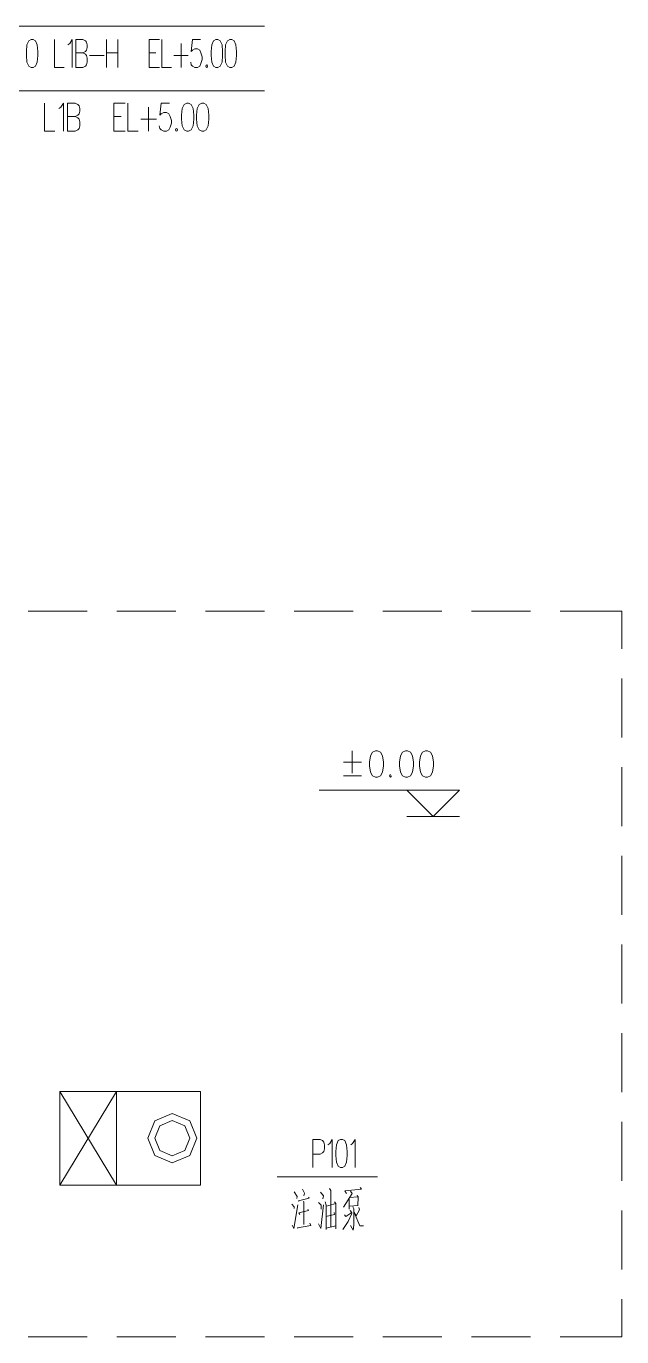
# Model space of a CAD drawing. Header units: millimetres. Extents: x 210 to 63265, y -7201 to 22496.
# Drawn here: x 55222 to 57766, y 9073 to 14671 of the extents above; entities that cross this region are included whole.
import ezdxf

# ---------------------------------------------------------------- set-up
doc = ezdxf.new("R2010")
doc.units = ezdxf.units.MM

msp = doc.modelspace()

# ---------------------------------------------------------------- linework, layer by layer
at = {"color": 0, "lineweight": 0}
for points in [[(54312.8, 14671.4), (56239.9, 14671.4)], [(55343.4, 14614.9), (55343.4, 14495), (55384.6, 14495)], [(55400.2, 14592.2), (55407.9, 14597.7), (55418, 14614.9), (55418, 14495)], [(55433.4, 14495), (55433.4, 14614.9), (55464.4, 14614.9), (55474.6, 14609.2), (55479.8, 14603.4), (55482.4, 14592.2), (55482.4, 14580.7), (55479.8, 14569.3), (55474.6, 14563.5), (55464.4, 14557.8), (55433.4, 14557.8)], [(55564.6, 14495), (55564.6, 14614.9)], [(55613.6, 14614.9), (55613.6, 14495)], [(55747.2, 14495), (55747.2, 14614.9), (55790.9, 14614.9)], [(55801.2, 14614.9), (55801.2, 14495), (55842.4, 14495)], [(55965.8, 14614.9), (55932.4, 14614.9), (55927.2, 14563.5), (55932.4, 14569.3), (55942.6, 14575), (55952.9, 14575), (55963.1, 14569.3), (55968.3, 14557.8), (55973.5, 14540.6), (55973.5, 14529.2), (55968.3, 14512), (55963.1, 14500.8), (55952.9, 14495), (55942.6, 14495), (55932.4, 14500.8), (55927.2, 14506.3), (55924.7, 14517.7)], [(55464.4, 14557.8), (55474.6, 14552.1), (55479.8, 14546.4), (55482.4, 14534.9), (55482.4, 14517.7), (55479.8, 14506.3), (55474.6, 14500.8), (55464.4, 14495), (55433.4, 14495)], [(55564.6, 14557.8), (55613.6, 14557.8)], [(55747.2, 14557.8), (55775.5, 14557.8)], [(55883.5, 14597.7), (55883.5, 14495)], [(55492.6, 14546.4), (55554.4, 14546.4)], [(55852.6, 14546.4), (55914.3, 14546.4)], [(55747.2, 14495), (55790.9, 14495)], [(54312.8, 14395.7), (56239.9, 14395.7)], [(55299.8, 14343.1), (55299.8, 14223.1), (55344.5, 14223.1)], [(55361.3, 14320.2), (55369.7, 14326), (55380.8, 14343.1), (55380.8, 14223.1)], [(55397.7, 14223.1), (55397.7, 14343.1), (55431.3, 14343.1), (55442.6, 14337.4), (55448.1, 14331.7), (55451, 14320.2), (55451, 14309), (55448.1, 14297.5), (55442.6, 14291.8), (55431.3, 14286.1), (55397.7, 14286.1)], [(55596.6, 14223.1), (55596.6, 14343.1), (55644.2, 14343.1)], [(55655.3, 14343.1), (55655.3, 14223.1), (55700.2, 14223.1)], [(55834.5, 14343.1), (55798, 14343.1), (55792.5, 14291.8), (55798, 14297.5), (55809.3, 14303.3), (55820.6, 14303.3), (55831.6, 14297.5), (55837.2, 14286.1), (55842.9, 14268.9), (55842.9, 14257.5), (55837.2, 14240.3), (55831.6, 14228.8), (55820.6, 14223.1), (55809.3, 14223.1), (55798, 14228.8), (55792.5, 14234.6), (55789.6, 14246)], [(55431.3, 14286.1), (55442.6, 14280.4), (55448.1, 14274.6), (55451, 14263.2), (55451, 14246), (55448.1, 14234.6), (55442.6, 14228.8), (55431.3, 14223.1), (55397.7, 14223.1)], [(55596.6, 14286.1), (55627.4, 14286.1)], [(55744.9, 14326), (55744.9, 14223.1)], [(55596.6, 14223.1), (55644.2, 14223.1)], [(55711.3, 14274.6), (55778.5, 14274.6)], [(55230.4, 12173), (55482.8, 12173)], [(55609.1, 12173), (55861.5, 12173)], [(55987.8, 12173), (56240.2, 12173)], [(56366.5, 12173), (56619, 12173)], [(56745.3, 12173), (56997.7, 12173)], [(57124, 12173), (57376.4, 12173)], [(57502.7, 12173), (57765.7, 12173)], [(57765.7, 12173), (57765.7, 12011.8)], [(57765.7, 11885.5), (57765.7, 11633.1)], [(56614.8, 11576.6), (56614.8, 11480.1)], [(56576.4, 11528.3), (56653.5, 11528.3)], [(57765.7, 11506.8), (57765.7, 11254.4)], [(56576.4, 11469.4), (56653.5, 11469.4)], [(56777.8, 11474.8), (56773.5, 11469.4), (56777.8, 11464), (56782.1, 11469.4)], [(57073, 11408.9), (56473, 11408.9)], [(56960.5, 11296.4), (56847.9, 11408.9)], [(56960.5, 11296.4), (57073, 11408.9)], [(57073, 11296.4), (56847.9, 11296.4)], [(57765.7, 11128.1), (57765.7, 10875.7)], [(57765.7, 10749.4), (57765.7, 10496.9)], [(57765.7, 10370.6), (57765.7, 10118.2)], [(55366, 10121.4), (55965.8, 10121.4)], [(55366, 10121.4), (55965.8, 10121.4)], [(55607.7, 10121.4), (55366, 9721.6)], [(55607.7, 9721.6), (55366, 10121.4)], [(55607.7, 10121.4), (55366, 9721.6)], [(55607.7, 9721.6), (55366, 10121.4)], [(55366, 9721.6), (55366, 10121.4)], [(55366, 9721.6), (55366, 10121.4)], [(55366, 10121.4), (55965.8, 10121.4)], [(55366, 10121.4), (55965.8, 10121.4)], [(55607.7, 9721.6), (55366, 10121.4)], [(55607.7, 10121.4), (55366, 9721.6)], [(55607.7, 9721.6), (55366, 10121.4)], [(55607.7, 10121.4), (55366, 9721.6)], [(55366, 10121.4), (55366, 9721.6)], [(55366, 10121.4), (55366, 9721.6)], [(55607.7, 9721.6), (55607.7, 10121.4)], [(55607.7, 9721.6), (55607.7, 10121.4)], [(55607.7, 10121.4), (55607.7, 9721.6)], [(55607.7, 10121.4), (55607.7, 9721.6)], [(55965.8, 10121.4), (55965.8, 9721.6)], [(55965.8, 10121.4), (55965.8, 9726.4)], [(55965.8, 9721.6), (55965.8, 10121.4)], [(55965.8, 9721.6), (55965.8, 10116.4)], [(57765.7, 9991.9), (57765.7, 9739.5)], [(56446.5, 9796.7), (56446.5, 9916.6), (56477.3, 9916.6), (56487.7, 9911.1), (56492.7, 9905.3), (56495.3, 9893.9), (56495.3, 9876.7), (56492.7, 9865.3), (56487.7, 9859.5), (56477.3, 9853.8), (56446.5, 9853.8)], [(56510.7, 9893.9), (56518.4, 9899.6), (56528.8, 9916.6), (56528.8, 9796.7)], [(56608.4, 9893.9), (56616.1, 9899.6), (56626.5, 9916.6), (56626.5, 9796.7)], [(56722.4, 9756.7), (56293.2, 9756.7)], [(55366, 9721.6), (55965.8, 9721.6)], [(55366, 9721.6), (55965.8, 9721.6)], [(55366, 9721.6), (55965.8, 9721.6)], [(55366, 9721.6), (55965.8, 9721.6)], [(56366, 9692.1), (56379.1, 9673.1), (56378.2, 9663.8)], [(56410.2, 9687.4), (56401.6, 9703.2)], [(56410.2, 9687.4), (56407.5, 9674.7)], [(56479.4, 9690.5), (56491.6, 9674.7), (56489.1, 9662.2)], [(56517.5, 9706.2), (56522.7, 9698.4), (56523.6, 9542.5)], [(56607.7, 9695.3), (56614.7, 9685.8), (56577.3, 9627.5)], [(56583.4, 9696.7), (56653.5, 9703.2), (56648.3, 9711.1)], [(56583.4, 9696.7), (56590.3, 9685.8)], [(56366.9, 9629.1), (56356.5, 9640.2)], [(56358.1, 9550.4), (56365.1, 9536.3), (56382.5, 9637)], [(56366.9, 9629.1), (56366, 9621.3)], [(56386.8, 9651.1), (56385.1, 9654.3), (56430.9, 9665.3), (56427.5, 9670.1)], [(56407.5, 9649.5), (56405.9, 9652.7)], [(56407.5, 9649.5), (56407.5, 9553.5)], [(56482.1, 9635.4), (56469.9, 9646.5)], [(56480.3, 9536.3), (56491.6, 9637)], [(56482.1, 9635.4), (56481.2, 9618)], [(56502.9, 9635.4), (56498.6, 9649.5)], [(56544.4, 9643.3), (56544.4, 9534.7), (56544.4, 9547.2), (56502.9, 9537.7)], [(56502.9, 9635.4), (56502.9, 9531.4)], [(56544.4, 9643.3), (56503.8, 9630.7)], [(56601.6, 9618), (56600.7, 9660.6)], [(56602.5, 9630.7), (56639.7, 9633.8)], [(56638.8, 9671.7), (56603.4, 9668.5)], [(56621.5, 9619.6), (56617.2, 9629.1)], [(56635.4, 9676.4), (56638.8, 9671.7)], [(56639.7, 9671.7), (56635.4, 9676.4)], [(56639.7, 9671.7), (56638.8, 9632.3)], [(56390.3, 9596), (56386.8, 9602.3), (56427.5, 9613.4), (56424.9, 9618)], [(56539.2, 9596), (56502, 9586.5)], [(56539.2, 9596), (56536.7, 9603.9)], [(56587.7, 9586.5), (56612, 9603.9), (56605.9, 9613.4), (56612.9, 9599.3), (56596.4, 9566.2), (56574.8, 9531.4)], [(56587.7, 9586.5), (56581.7, 9594.4)], [(56621.5, 9619.6), (56620.6, 9550.4), (56619, 9528.4), (56607.7, 9548.8)], [(56643.1, 9625.9), (56645.8, 9615), (56630.9, 9589.8), (56622.4, 9603.9), (56647.4, 9547.2), (56662.3, 9547.2)], [(57765.7, 9613.2), (57765.7, 9360.8)], [(56380.7, 9539.3), (56437, 9548.8), (56433.6, 9558.3)], [(56380.7, 9539.3), (56381.6, 9536.3)], [(56480.3, 9536.3), (56470.8, 9555.1)], [(57765.7, 9234.5), (57765.7, 9073.3)], [(55230.4, 9073.3), (55482.8, 9073.3)], [(55609.1, 9073.3), (55861.5, 9073.3)], [(55987.8, 9073.3), (56240.2, 9073.3)], [(56366.5, 9073.3), (56619, 9073.3)], [(56745.3, 9073.3), (56997.7, 9073.3)], [(57124, 9073.3), (57376.4, 9073.3)], [(57502.7, 9073.3), (57765.7, 9073.3)]]:
    msp.add_lwpolyline(points, dxfattribs=at)
for points in [[(55222.7, 14546.4), (55222.7, 14563.5), (55225.2, 14592.2), (55232.9, 14609.2), (55243.3, 14614.9), (55251, 14614.9), (55261.2, 14609.2), (55269, 14592.2), (55271.5, 14563.5), (55271.5, 14546.4), (55269, 14517.7), (55261.2, 14500.8), (55251, 14495), (55243.3, 14495), (55232.9, 14500.8), (55225.2, 14517.7)], [(56012, 14546.4), (56012, 14563.5), (56014.7, 14592.2), (56022.3, 14609.2), (56032.5, 14614.9), (56040.2, 14614.9), (56050.6, 14609.2), (56058.3, 14592.2), (56060.8, 14563.5), (56060.8, 14546.4), (56058.3, 14517.7), (56050.6, 14500.8), (56040.2, 14495), (56032.5, 14495), (56022.3, 14500.8), (56014.7, 14517.7)], [(56071.2, 14546.4), (56071.2, 14563.5), (56073.7, 14592.2), (56081.4, 14609.2), (56091.8, 14614.9), (56099.5, 14614.9), (56109.6, 14609.2), (56117.5, 14592.2), (56120, 14563.5), (56120, 14546.4), (56117.5, 14517.7), (56109.6, 14500.8), (56099.5, 14495), (56091.8, 14495), (56081.4, 14500.8), (56073.7, 14517.7)], [(55988.9, 14500.8), (55990.5, 14496.5), (55992.8, 14494.8), (55995.2, 14496.5), (55996.6, 14500.8), (55995.2, 14504.9), (55992.8, 14506.5), (55990.5, 14504.9)], [(55885, 14274.6), (55885, 14291.8), (55887.6, 14320.2), (55896.1, 14337.4), (55907.3, 14343.1), (55915.7, 14343.1), (55926.8, 14337.4), (55935.2, 14320.2), (55938.1, 14291.8), (55938.1, 14274.6), (55935.2, 14246), (55926.8, 14228.8), (55915.7, 14223.1), (55907.3, 14223.1), (55896.1, 14228.8), (55887.6, 14246)], [(55949.2, 14274.6), (55949.2, 14291.8), (55952, 14320.2), (55960.5, 14337.4), (55971.7, 14343.1), (55980.1, 14343.1), (55991.2, 14337.4), (55999.6, 14320.2), (56002.5, 14291.8), (56002.5, 14274.6), (55999.6, 14246), (55991.2, 14228.8), (55980.1, 14223.1), (55971.7, 14223.1), (55960.5, 14228.8), (55952, 14246)], [(55859.7, 14228.8), (55861.3, 14224.7), (55863.8, 14223.1), (55866.4, 14224.7), (55868.1, 14228.8), (55866.4, 14233.1), (55863.8, 14234.7), (55861.3, 14233.1)], [(56713.4, 11576.6), (56700.5, 11571.2), (56692.1, 11555.1), (56687.8, 11528.3), (56687.8, 11512.3), (56692.1, 11485.5), (56700.5, 11469.4), (56713.4, 11464), (56722, 11464), (56734.9, 11469.4), (56743.5, 11485.5), (56747.8, 11512.3), (56747.8, 11528.3), (56743.5, 11555.1), (56734.9, 11571.2), (56722, 11576.6)], [(56842, 11576.6), (56829.2, 11571.2), (56820.6, 11555.1), (56816.3, 11528.3), (56816.3, 11512.3), (56820.6, 11485.5), (56829.2, 11469.4), (56842, 11464), (56850.6, 11464), (56863.5, 11469.4), (56872.1, 11485.5), (56876.4, 11512.3), (56876.4, 11528.3), (56872.1, 11555.1), (56863.5, 11571.2), (56850.6, 11576.6)], [(56927.7, 11576.6), (56914.8, 11571.2), (56906.3, 11555.1), (56902, 11528.3), (56902, 11512.3), (56906.3, 11485.5), (56914.8, 11469.4), (56927.7, 11464), (56936.3, 11464), (56949.2, 11469.4), (56957.8, 11485.5), (56962.1, 11512.3), (56962.1, 11528.3), (56957.8, 11555.1), (56949.2, 11571.2), (56936.3, 11576.6)], [(55740.9, 9921.4), (55771.7, 9995.7), (55846, 10026.4), (55920.2, 9995.7), (55951, 9921.4), (55920.2, 9847.2), (55846, 9816.4), (55771.7, 9847.2)], [(55740.9, 9921.4), (55771.7, 9995.7), (55846, 10026.4), (55920.2, 9995.7), (55951, 9921.4), (55920.2, 9847.2), (55846, 9816.4), (55771.7, 9847.2)], [(55740.9, 9921.4), (55771.7, 9995.7), (55846, 10026.4), (55920.2, 9995.7), (55951, 9921.4), (55920.2, 9847.2), (55846, 9816.4), (55771.7, 9847.2)], [(55740.9, 9921.4), (55771.7, 9995.7), (55846, 10026.4), (55920.2, 9995.7), (55951, 9921.4), (55920.2, 9847.2), (55846, 9816.4), (55771.7, 9847.2)], [(55770.8, 9921.4), (55792.8, 9974.6), (55846, 9996.6), (55898.9, 9974.6), (55920.9, 9921.4), (55898.9, 9868.5), (55846, 9846.5), (55792.8, 9868.5)], [(55770.8, 9921.4), (55792.8, 9974.6), (55846, 9996.6), (55898.9, 9974.6), (55920.9, 9921.4), (55898.9, 9868.5), (55846, 9846.5), (55792.8, 9868.5)], [(55770.8, 9921.4), (55792.8, 9974.6), (55846, 9996.6), (55898.9, 9974.6), (55920.9, 9921.4), (55898.9, 9868.5), (55846, 9846.5), (55792.8, 9868.5)], [(55770.8, 9921.4), (55792.8, 9974.6), (55846, 9996.6), (55898.9, 9974.6), (55920.9, 9921.4), (55898.9, 9868.5), (55846, 9846.5), (55792.8, 9868.5)], [(56544.2, 9848.1), (56544.2, 9865.3), (56546.7, 9893.9), (56554.4, 9911.1), (56564.8, 9916.6), (56572.4, 9916.6), (56582.6, 9911.1), (56590.3, 9893.9), (56593, 9865.3), (56593, 9848.1), (56590.3, 9819.5), (56582.6, 9802.5), (56572.4, 9796.7), (56564.8, 9796.7), (56554.4, 9802.5), (56546.7, 9819.5)], [(56539.2, 9649.5), (56544.4, 9643.3)]]:
    msp.add_lwpolyline(points, close=True, dxfattribs=at)

doc.saveas('drawing.dxf')
